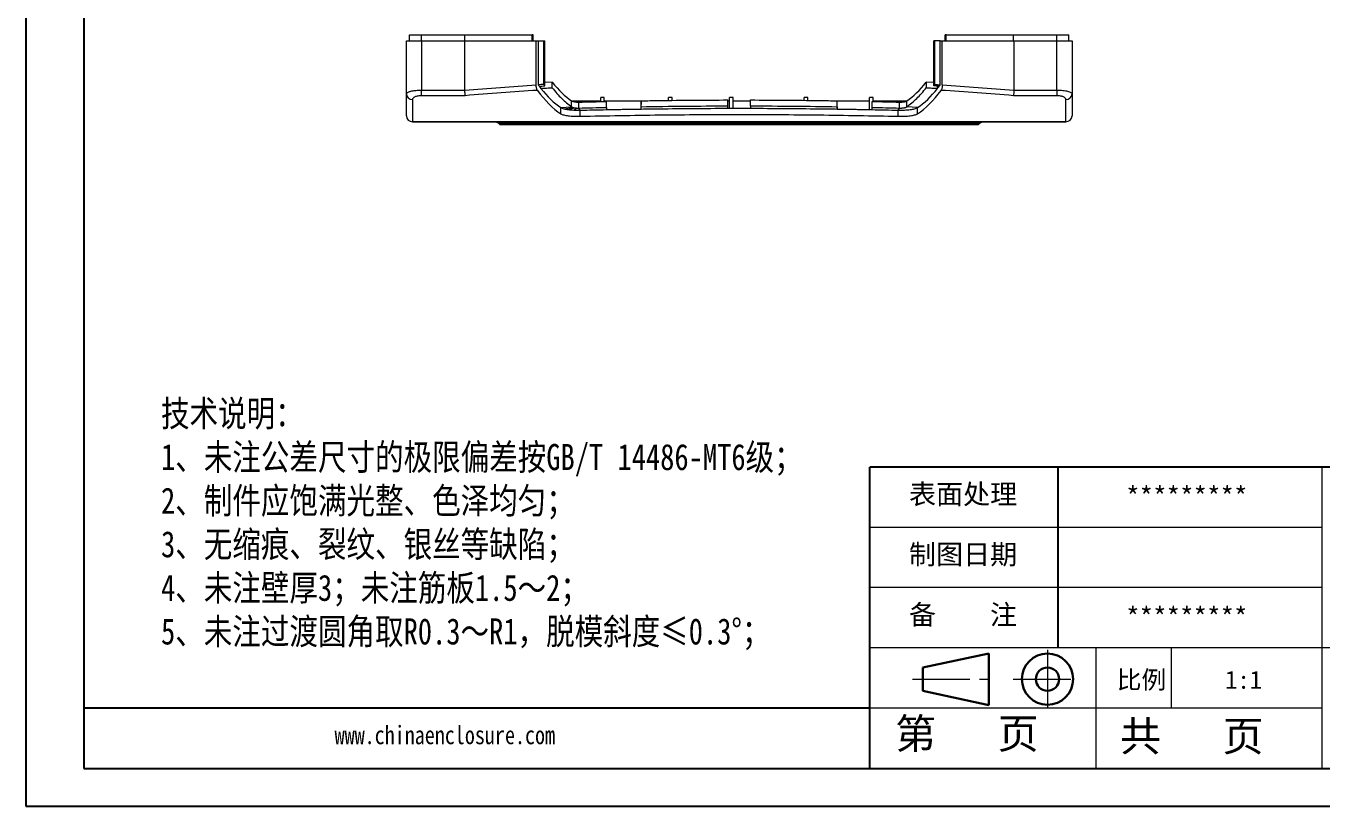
# Model space of a CAD drawing. Header units: inches. Extents: x 1230 to 3313, y 237 to 1043.
# Drawn here: x 1230.3 to 1659.7, y 519 to 777.6 of the extents above; entities that cross this region are included whole.
import ezdxf

# ---------------------------------------------------------------- set-up
doc = ezdxf.new("R2010")
doc.units = ezdxf.units.IN
doc.linetypes.add('CENTER2', pattern=[28.575, 19.05, -3.175, 3.175, -3.175])
doc.layers.add('文字', color=81, linetype='Continuous')
for name, color, linetype, lineweight in [('粗实线', 7, 'Continuous', 30), ('细实线', 3, 'Continuous', 9), ('细点划线', 2, 'CENTER2', 9)]:
    doc.layers.add(name, color=color, linetype=linetype, lineweight=lineweight)
doc.styles.get("Standard").update_dxf_attribs({"font": 'txt', "bigfont": 'gbcbig.shx'})
doc.styles.add('宋体', font='', dxfattribs={"width": 0.8, "height": 3.5})
doc.styles.get('宋体').set_extended_font_data('SimSun')

msp = doc.modelspace()

# ---------------------------------------------------------------- linework, layer by layer
for p, q in [((1230.262, 1043.188), (1230.262, 519.041)), ((1249.444, 1030.708), (1249.444, 531.52)), ((1230.262, 761.701), (1230.262, 519.041)), ((1659.563, 631.358), (1509.807, 631.358)), ((1509.807, 531.52), (1509.807, 631.358)), ((1572.205, 571.455), (1572.205, 631.358)), ((1959.076, 631.358), (1659.563, 631.358)), ((1509.807, 551.488), (1249.444, 551.488)), ((1249.444, 531.52), (1959.076, 531.52)), ((1230.262, 519.041), (1971.555, 519.041)), ((1230.262, 519.041), (1573.453, 519.041))]:
    msp.add_line(p, q)
at = {"color": 7, "linetype": 'Continuous', "lineweight": 15}
for p, q in [((1357.326, 772.595), (1357.326, 774.595)), ((1357.326, 774.595), (1361.326, 774.595)), ((1361.326, 772.595), (1361.326, 774.595)), ((1361.326, 774.595), (1375.669, 774.595)), ((1375.669, 772.595), (1375.669, 774.595)), ((1375.669, 774.595), (1397.996, 774.595)), ((1397.996, 772.595), (1397.996, 774.595)), ((1398.326, 774.595), (1397.996, 774.595)), ((1398.326, 772.595), (1398.326, 774.595)), ((1534.826, 772.595), (1534.826, 774.595)), ((1535.156, 774.595), (1534.826, 774.595)), ((1535.156, 772.595), (1535.156, 774.595)), ((1535.156, 774.595), (1557.482, 774.595)), ((1557.482, 772.595), (1557.482, 774.595)), ((1557.482, 774.595), (1571.826, 774.595)), ((1571.826, 772.595), (1571.826, 774.595)), ((1571.826, 774.595), (1575.826, 774.595)), ((1575.826, 772.595), (1575.826, 774.595)), ((1356.326, 755.071), (1356.326, 772.595)), ((1356.326, 772.595), (1361.326, 772.595)), ((1361.326, 772.595), (1361.326, 756.281)), ((1361.326, 772.595), (1375.576, 772.595)), ((1375.576, 772.595), (1375.576, 756.295)), ((1375.576, 772.595), (1399.326, 772.595)), ((1399.326, 758.009), (1399.326, 772.595)), ((1399.326, 772.595), (1399.986, 772.595)), ((1399.986, 772.595), (1399.986, 758.034)), ((1399.986, 772.595), (1401.804, 772.595)), ((1401.804, 758.15), (1401.804, 772.595)), ((1401.804, 772.595), (1402.135, 772.595)), ((1402.135, 757.701), (1402.135, 772.595)), ((1531.017, 757.701), (1531.017, 772.595)), ((1531.347, 772.595), (1531.017, 772.595)), ((1531.347, 758.15), (1531.347, 772.595)), ((1533.166, 772.595), (1531.347, 772.595)), ((1533.166, 758.034), (1533.166, 772.595)), ((1533.166, 772.595), (1533.826, 772.595)), ((1533.826, 758.009), (1533.826, 772.595)), ((1533.826, 772.595), (1557.576, 772.595)), ((1557.576, 772.595), (1557.576, 756.295)), ((1557.576, 772.595), (1571.826, 772.595)), ((1571.826, 756.281), (1571.826, 772.595)), ((1571.826, 772.595), (1576.826, 772.595)), ((1576.826, 772.595), (1576.826, 755.071)), ((1361.326, 756.281), (1375.576, 756.281)), ((1361.326, 754.437), (1361.326, 756.281)), ((1404.644, 758.9), (1402.135, 758.758)), ((1404.638, 757.07), (1404.642, 758.327)), ((1404.642, 758.327), (1404.644, 758.9)), ((1528.508, 758.9), (1528.51, 758.327)), ((1531.017, 758.758), (1528.508, 758.9)), ((1557.576, 756.281), (1571.826, 756.281)), ((1571.826, 756.281), (1571.826, 754.437)), ((1356.326, 747.795), (1356.326, 755.071)), ((1358.326, 753.205), (1358.326, 745.795)), ((1375.763, 754.437), (1361.326, 754.437)), ((1420.676, 752.595), (1411.287, 752.595)), ((1413.429, 750.341), (1413.437, 752.307)), ((1420.676, 752.477), (1420.676, 753.795)), ((1421.876, 753.795), (1420.676, 753.795)), ((1421.876, 752.505), (1421.876, 753.795)), ((1434.076, 752.595), (1421.876, 752.595)), ((1422.582, 750.56), (1422.576, 752.521)), ((1434.081, 750.784), (1434.076, 752.742)), ((1434.076, 752.742), (1434.076, 752.167)), ((1434.076, 752.183), (1434.076, 751.495)), ((1434.076, 750.02), (1434.076, 751.495)), ((1443.176, 752.862), (1443.176, 753.795)), ((1444.376, 753.795), (1443.176, 753.795)), ((1444.376, 752.878), (1444.376, 753.795)), ((1462.826, 751.061), (1462.826, 753.015)), ((1463.376, 752.595), (1462.826, 752.595)), ((1464.576, 753.795), (1463.376, 753.795)), ((1463.376, 750.261), (1463.376, 753.795)), ((1464.576, 750.261), (1464.576, 753.795)), ((1470.326, 752.595), (1464.576, 752.595)), ((1470.325, 751.061), (1470.326, 753.015)), ((1488.076, 752.887), (1488.076, 753.795)), ((1489.276, 753.795), (1488.076, 753.795)), ((1489.276, 752.871), (1489.276, 753.795)), ((1499.071, 750.784), (1499.076, 752.742)), ((1499.076, 752.167), (1499.076, 752.742)), ((1509.776, 752.595), (1499.076, 752.595)), ((1499.076, 751.495), (1499.076, 752.183)), ((1499.076, 750.02), (1499.076, 751.495)), ((1509.776, 749.84), (1509.776, 753.795)), ((1510.976, 753.795), (1509.776, 753.795)), ((1510.569, 750.56), (1510.576, 752.521)), ((1510.976, 752.512), (1510.976, 753.795)), ((1521.865, 752.595), (1510.976, 752.595)), ((1519.723, 750.341), (1519.715, 752.307)), ((1571.826, 754.437), (1557.389, 754.437)), ((1574.826, 745.795), (1574.826, 753.205)), ((1576.826, 755.071), (1576.826, 747.795)), ((1407.503, 750.487), (1411.06, 750.752)), ((1407.503, 748.437), (1407.503, 750.487)), ((1408.459, 750.101), (1411.434, 750.572)), ((1409.955, 749.823), (1411.998, 750.434)), ((1411.829, 749.67), (1412.687, 750.353)), ((1413.864, 749.649), (1413.429, 750.341)), ((1413.864, 747.614), (1413.864, 749.649)), ((1462.826, 750.261), (1462.826, 751.061)), ((1470.325, 751.061), (1470.326, 750.261)), ((1519.287, 749.649), (1519.723, 750.341)), ((1519.287, 747.614), (1519.287, 749.649)), ((1525.649, 750.487), (1522.092, 750.752)), ((1525.649, 748.437), (1525.649, 750.487)), ((1358.326, 745.795), (1574.826, 745.795)), ((1358.326, 745.795), (1358.326, 745.795)), ((1574.826, 745.795), (1358.326, 745.795)), ((1401.944, 745.209), (1386.947, 745.209)), ((1386.947, 745.209), (1387.361, 744.795)), ((1402.309, 744.795), (1387.361, 744.795)), ((1406.362, 745.209), (1401.944, 745.209)), ((1402.309, 744.795), (1401.944, 745.209)), ((1406.551, 744.795), (1402.309, 744.795)), ((1508.146, 745.209), (1406.362, 745.209)), ((1406.551, 744.795), (1406.362, 745.209)), ((1508.196, 744.795), (1406.551, 744.795)), ((1518.164, 745.209), (1508.146, 745.209)), ((1508.196, 744.795), (1508.146, 745.209)), ((1517.816, 744.795), (1508.196, 744.795)), ((1517.816, 744.795), (1518.164, 745.209)), ((1545.753, 744.795), (1517.816, 744.795)), ((1546.167, 745.209), (1518.164, 745.209)), ((1545.753, 744.795), (1546.167, 745.209)), ((1574.826, 745.795), (1574.826, 745.795))]:
    msp.add_line(p, q, dxfattribs=at)
at = {"color": 8, "linetype": 'Continuous', "lineweight": 15}
for p, q in [((1400.88, 756.854), (1400.88, 757.624)), ((1532.272, 756.854), (1532.272, 757.624))]:
    msp.add_line(p, q, dxfattribs=at)
at = {"color": 7, "linetype": 'Continuous', "lineweight": 15}
for centre, radius, start, end in [((1358.261, 755.141), 1.936, 182.05815, 271.91979), ((1574.891, 755.141), 1.936, 268.08021, 357.94185), ((1358.325, 747.795), 2, 180.01311, 270.01288), ((1358.326, 747.795), 2, 180, 270), ((1574.826, 747.795), 2, 269.98712, 359.98689), ((1574.826, 747.795), 2, 270, 0), ((1400.674, 744.127), 1.668, 40.44807, 89.25468), ((1405.565, 744.979), 0.829, 16.11124, 79.64695), ((1507.279, 745.27), 0.869, 355.93072, 37.08979), ((1519.381, 744.238), 1.557, 91.12059, 141.4184)]:
    msp.add_arc(centre, radius, start, end, dxfattribs=at)
for centre, major_axis, start_param, end_param in [((1415.829, 856.887), (0, 111.142), 2.7042782, 2.9210678), ((1417.732, 856.887), (0, 109.142), 2.7013997, 2.7111488), ((1517.323, 856.887), (0, 111.142), 3.3621175, 3.5789072), ((1515.42, 856.887), (0, 109.142), 3.5720365, 3.5817856)]:
    msp.add_ellipse(centre, major_axis=major_axis, ratio=0.3424727, start_param=start_param, end_param=end_param, dxfattribs=at)
for points, knots in [([(1356.326, 755.071), (1356.326, 755.147), (1356.358, 755.222), (1356.481, 755.37), (1356.575, 755.445), (1356.821, 755.589), (1356.972, 755.658), (1357.239, 755.756), (1357.334, 755.788), (1357.54, 755.85), (1357.65, 755.881), (1357.995, 755.967), (1358.245, 756.019), (1358.787, 756.11), (1359.082, 756.15), (1359.69, 756.214), (1360.004, 756.239), (1360.655, 756.272), (1360.99, 756.281), (1361.326, 756.281)], [0, 0, 0, 0, 0.125, 0.125, 0.25, 0.25, 0.375, 0.375, 0.4375, 0.4375, 0.5, 0.5, 0.625, 0.625, 0.75, 0.75, 0.875, 0.875, 1, 1, 1, 1]), ([(1375.576, 756.281), (1375.584, 756.083), (1375.594, 755.891), (1375.619, 755.515), (1375.634, 755.337), (1375.667, 755.012), (1375.685, 754.865), (1375.723, 754.617), (1375.743, 754.512), (1375.763, 754.437)], [0, 0, 0, 0, 0.25, 0.25, 0.5, 0.5, 0.75, 0.75, 1, 1, 1, 1]), ([(1399.709, 756.205), (1399.652, 756.282), (1399.6, 756.382), (1399.506, 756.628), (1399.464, 756.771), (1399.397, 757.088), (1399.37, 757.264), (1399.335, 757.626), (1399.326, 757.817), (1399.326, 758.009)], [0, 0, 0, 0, 0.25, 0.25, 0.5, 0.5, 0.75, 0.75, 1, 1, 1, 1]), ([(1400.316, 757.589), (1400.41, 757.465), (1400.597, 757.217), (1400.786, 756.975), (1400.88, 756.854)], [0, 0, 0, 0, 0.4981153, 1, 1, 1, 1]), ([(1400.88, 756.854), (1401.507, 756.892), (1402.759, 756.966), (1404.012, 757.036), (1404.638, 757.07)], [0, 0, 0, 0, 0.5006388, 1, 1, 1, 1]), ([(1404.638, 757.07), (1405.657, 755.76), (1406.705, 754.57), (1408.849, 752.455), (1409.946, 751.531), (1411.06, 750.752)], [0, 0, 0, 0, 0.5, 0.5, 1, 1, 1, 1]), ([(1522.092, 750.752), (1523.206, 751.531), (1524.303, 752.455), (1526.447, 754.57), (1527.495, 755.76), (1528.514, 757.07)], [0, 0, 0, 0, 0.5, 0.5, 1, 1, 1, 1]), ([(1528.514, 757.07), (1529.14, 757.036), (1530.393, 756.966), (1531.645, 756.892), (1532.272, 756.854)], [0, 0, 0, 0, 0.4993612, 1, 1, 1, 1]), ([(1532.272, 756.854), (1532.366, 756.975), (1532.555, 757.217), (1532.742, 757.465), (1532.835, 757.589)], [0, 0, 0, 0, 0.501884, 1, 1, 1, 1]), ([(1533.166, 758.034), (1533.111, 757.959), (1533.001, 757.81), (1532.891, 757.662), (1532.835, 757.589)], [0, 0, 0, 0, 0.5000739, 1, 1, 1, 1]), ([(1533.826, 758.009), (1533.826, 757.817), (1533.817, 757.63), (1533.782, 757.265), (1533.755, 757.091), (1533.688, 756.774), (1533.646, 756.629), (1533.553, 756.385), (1533.499, 756.282), (1533.443, 756.205)], [0, 0, 0, 0, 0.25, 0.25, 0.5, 0.5, 0.75, 0.75, 1, 1, 1, 1]), ([(1557.576, 756.281), (1557.568, 756.083), (1557.558, 755.891), (1557.532, 755.515), (1557.517, 755.337), (1557.485, 755.012), (1557.466, 754.865), (1557.429, 754.617), (1557.409, 754.512), (1557.389, 754.437)], [0, 0, 0, 0, 0.25, 0.25, 0.5, 0.5, 0.75, 0.75, 1, 1, 1, 1]), ([(1571.826, 756.281), (1572.161, 756.281), (1572.49, 756.272), (1573.137, 756.24), (1573.459, 756.215), (1574.067, 756.151), (1574.356, 756.111), (1574.902, 756.019), (1575.156, 755.967), (1575.614, 755.853), (1575.821, 755.79), (1576.18, 755.658), (1576.33, 755.589), (1576.575, 755.446), (1576.67, 755.371), (1576.794, 755.222), (1576.826, 755.147), (1576.826, 755.071)], [0, 0, 0, 0, 0.125, 0.125, 0.25, 0.25, 0.375, 0.375, 0.5, 0.5, 0.625, 0.625, 0.75, 0.75, 0.875, 0.875, 1, 1, 1, 1]), ([(1361.326, 754.437), (1361.118, 754.437), (1360.909, 754.428), (1360.507, 754.392), (1360.314, 754.365), (1359.943, 754.297), (1359.765, 754.254), (1359.441, 754.158), (1359.292, 754.104), (1359.021, 753.986), (1358.901, 753.922), (1358.695, 753.789), (1358.608, 753.72), (1358.397, 753.503), (1358.326, 753.355), (1358.326, 753.205)], [0, 0, 0, 0, 0.125, 0.125, 0.25, 0.25, 0.375, 0.375, 0.5, 0.5, 0.625, 0.625, 0.75, 0.75, 1, 1, 1, 1]), ([(1411.053, 752.706), (1411.14, 752.642), (1411.249, 752.589), (1411.577, 752.48), (1411.747, 752.438), (1412.196, 752.361), (1412.41, 752.335), (1412.935, 752.302), (1413.169, 752.298), (1413.437, 752.307)], [0, 0, 0, 0, 0.25, 0.25, 0.5, 0.5, 0.75, 0.75, 1, 1, 1, 1]), ([(1434.076, 752.742), (1436.052, 752.775), (1438.029, 752.806), (1447.612, 752.938), (1455.219, 753), (1462.826, 753.015)], [0.53528307, 0.53528307, 0.53528307, 0.53528307, 0.59107511, 0.59107511, 0.80579204, 0.80579204, 0.80579204, 0.80579204]), ([(1470.326, 753.015), (1477.933, 753), (1485.54, 752.938), (1495.123, 752.806), (1497.099, 752.775), (1499.076, 752.742)], [0.19420796, 0.19420796, 0.19420796, 0.19420796, 0.40892489, 0.40892489, 0.46471693, 0.46471693, 0.46471693, 0.46471693]), ([(1519.715, 752.307), (1519.976, 752.298), (1520.225, 752.302), (1520.734, 752.335), (1520.963, 752.362), (1521.29, 752.418), (1521.39, 752.439), (1521.528, 752.472), (1521.573, 752.484), (1521.66, 752.509), (1521.699, 752.521), (1521.903, 752.589), (1522.012, 752.642), (1522.098, 752.706)], [0, 0, 0, 0, 0.25, 0.25, 0.5, 0.5, 0.625, 0.625, 0.6875, 0.6875, 0.75, 0.75, 1, 1, 1, 1]), ([(1574.826, 753.205), (1574.826, 753.28), (1574.808, 753.355), (1574.737, 753.503), (1574.684, 753.577), (1574.543, 753.72), (1574.457, 753.789), (1574.249, 753.923), (1574.128, 753.987), (1573.859, 754.104), (1573.709, 754.159), (1573.381, 754.256), (1573.206, 754.297), (1572.835, 754.366), (1572.637, 754.392), (1572.238, 754.428), (1572.034, 754.437), (1571.826, 754.437)], [0, 0, 0, 0, 0.125, 0.125, 0.25, 0.25, 0.375, 0.375, 0.5, 0.5, 0.625, 0.625, 0.75, 0.75, 0.875, 0.875, 1, 1, 1, 1]), ([(1407.503, 748.437), (1407.722, 748.294), (1408.039, 748.168), (1408.879, 747.946), (1409.378, 747.856), (1410.533, 747.713), (1411.159, 747.664), (1412.501, 747.606), (1413.179, 747.599), (1413.864, 747.614)], [0, 0, 0, 0, 0.25, 0.25, 0.5, 0.5, 0.75, 0.75, 1, 1, 1, 1]), ([(1411.06, 750.752), (1411.105, 750.718), (1411.158, 750.688), (1411.28, 750.629), (1411.35, 750.601), (1411.434, 750.572)], [0, 0, 0, 0, 0.5, 0.5, 1, 1, 1, 1]), ([(1411.434, 750.572), (1411.517, 750.544), (1411.603, 750.519), (1411.787, 750.474), (1411.886, 750.453), (1411.998, 750.434)], [0, 0, 0, 0, 0.5, 0.5, 1, 1, 1, 1]), ([(1411.998, 750.434), (1412.11, 750.414), (1412.219, 750.398), (1412.444, 750.372), (1412.56, 750.361), (1412.687, 750.353)], [0, 0, 0, 0, 0.5, 0.5, 1, 1, 1, 1]), ([(1412.687, 750.353), (1412.815, 750.345), (1412.936, 750.34), (1413.177, 750.336), (1413.299, 750.337), (1413.429, 750.341)], [0, 0, 0, 0, 0.5, 0.5, 1, 1, 1, 1]), ([(1413.864, 747.614), (1422.65, 747.801), (1431.435, 747.955), (1449.005, 748.163), (1466.576, 748.272), (1484.146, 748.163), (1501.717, 747.955), (1510.502, 747.801), (1519.287, 747.614)], [0, 0, 0, 0, 0.25, 0.25, 0.5, 0.75, 0.75, 1, 1, 1, 1]), ([(1422.576, 749.826), (1423.215, 749.838), (1424.492, 749.862), (1426.409, 749.897), (1428.325, 749.93), (1430.242, 749.961), (1432.159, 749.992), (1433.437, 750.011), (1434.076, 750.02)], [0, 0, 0, 0, 0.16680642, 0.33355298, 0.50024265, 0.66687839, 0.83346318, 1, 1, 1, 1]), ([(1434.076, 750.02), (1436.124, 750.05), (1438.172, 750.077), (1447.755, 750.193), (1455.291, 750.247), (1462.826, 750.261)], [0.19171893, 0.19171893, 0.19171893, 0.19171893, 0.25, 0.25, 0.46443038, 0.46443038, 0.46443038, 0.46443038]), ([(1462.826, 750.261), (1463.451, 750.262), (1464.701, 750.263), (1466.576, 750.264), (1468.451, 750.263), (1469.701, 750.262), (1470.326, 750.261)], [0, 0, 0, 0, 0.2499979, 0.5, 0.7500021, 1, 1, 1, 1]), ([(1470.326, 750.261), (1477.861, 750.247), (1485.396, 750.193), (1494.98, 750.077), (1497.028, 750.05), (1499.076, 750.02)], [0.53557072, 0.53557072, 0.53557072, 0.53557072, 0.75, 0.75, 0.80828108, 0.80828108, 0.80828108, 0.80828108]), ([(1499.076, 750.02), (1499.715, 750.011), (1500.993, 749.992), (1502.91, 749.961), (1504.826, 749.93), (1506.743, 749.897), (1508.66, 749.862), (1509.937, 749.838), (1510.576, 749.826)], [0, 0, 0, 0, 0.16653682, 0.33312161, 0.49975735, 0.66644702, 0.83319358, 1, 1, 1, 1]), ([(1519.287, 749.649), (1519.971, 749.634), (1520.653, 749.641), (1521.994, 749.7), (1522.623, 749.751), (1523.487, 749.86), (1523.756, 749.901), (1524.13, 749.97), (1524.25, 749.995), (1524.481, 750.046), (1524.591, 750.073), (1525.113, 750.214), (1525.43, 750.342), (1525.649, 750.487)], [0, 0, 0, 0, 0.25, 0.25, 0.5, 0.5, 0.625, 0.625, 0.6875, 0.6875, 0.75, 0.75, 1, 1, 1, 1]), ([(1519.287, 747.614), (1519.972, 747.599), (1520.653, 747.606), (1521.658, 747.65), (1521.982, 747.669), (1522.607, 747.719), (1522.91, 747.749), (1523.486, 747.821), (1523.755, 747.861), (1524.254, 747.952), (1524.486, 748.003), (1525.113, 748.168), (1525.43, 748.294), (1525.649, 748.437)], [0, 0, 0, 0, 0.25, 0.25, 0.375, 0.375, 0.5, 0.5, 0.625, 0.625, 0.75, 0.75, 1, 1, 1, 1]), ([(1519.723, 750.341), (1519.851, 750.337), (1519.974, 750.336), (1520.156, 750.339), (1520.217, 750.341), (1520.34, 750.346), (1520.403, 750.349), (1520.527, 750.357), (1520.586, 750.362), (1520.704, 750.372), (1520.763, 750.379), (1520.878, 750.392), (1520.935, 750.399), (1521.047, 750.416), (1521.1, 750.424), (1521.209, 750.443), (1521.261, 750.453), (1521.36, 750.474), (1521.41, 750.485), (1521.503, 750.508), (1521.549, 750.521), (1521.615, 750.54), (1521.637, 750.546), (1521.679, 750.559), (1521.698, 750.566), (1521.803, 750.601), (1521.872, 750.629), (1521.994, 750.688), (1522.046, 750.718), (1522.092, 750.752)], [0, 0, 0, 0, 0.125, 0.125, 0.1875, 0.1875, 0.25, 0.25, 0.3125, 0.3125, 0.375, 0.375, 0.4375, 0.4375, 0.5, 0.5, 0.5625, 0.5625, 0.625, 0.625, 0.6875, 0.6875, 0.71875, 0.71875, 0.75, 0.75, 0.875, 0.875, 1, 1, 1, 1]), ([(1385.531, 745.795), (1385.664, 745.795), (1385.796, 745.781), (1386.052, 745.73), (1386.177, 745.692), (1386.419, 745.592), (1386.536, 745.53), (1386.752, 745.385), (1386.854, 745.302), (1386.947, 745.209)], [0, 0, 0, 0, 0.25, 0.25, 0.5, 0.5, 0.75, 0.75, 1, 1, 1, 1]), ([(1546.167, 745.209), (1546.261, 745.302), (1546.364, 745.386), (1546.582, 745.531), (1546.697, 745.593), (1546.94, 745.693), (1547.067, 745.731), (1547.323, 745.782), (1547.453, 745.795), (1547.585, 745.795)], [0, 0, 0, 0, 0.25, 0.25, 0.5, 0.5, 0.75, 0.75, 1, 1, 1, 1])]:
    msp.add_open_spline(points, degree=3, knots=knots, dxfattribs=at)
for points in [[(1375.576, 756.295), (1383.472, 756.919), (1391.388, 757.499), (1399.326, 758.009)], [(1375.576, 756.281), (1375.576, 756.286), (1375.576, 756.291), (1375.576, 756.295)], [(1399.709, 756.205), (1391.705, 755.679), (1383.723, 755.081), (1375.763, 754.437)], [(1401.804, 758.15), (1401.198, 758.112), (1400.592, 758.073), (1399.986, 758.034)], [(1400.316, 757.589), (1400.206, 757.736), (1400.096, 757.884), (1399.986, 758.034)], [(1400.316, 757.589), (1400.922, 757.627), (1401.528, 757.664), (1402.135, 757.701)], [(1400.88, 756.854), (1403.014, 754.136), (1405.234, 752.001), (1407.503, 750.487)], [(1404.644, 758.9), (1406.71, 756.293), (1408.858, 754.215), (1411.053, 752.706)], [(1522.098, 752.706), (1524.294, 754.215), (1526.442, 756.293), (1528.508, 758.9)], [(1525.649, 750.487), (1527.918, 752.001), (1530.138, 754.136), (1532.272, 756.854)], [(1528.51, 758.327), (1528.511, 757.908), (1528.512, 757.489), (1528.514, 757.07)], [(1532.835, 757.589), (1532.229, 757.627), (1531.623, 757.664), (1531.017, 757.701)], [(1531.347, 758.15), (1531.954, 758.112), (1532.56, 758.073), (1533.166, 758.034)], [(1557.389, 754.437), (1549.429, 755.081), (1541.447, 755.679), (1533.443, 756.205)], [(1533.826, 758.009), (1541.763, 757.499), (1549.68, 756.919), (1557.576, 756.295)], [(1557.576, 756.295), (1557.576, 756.291), (1557.576, 756.286), (1557.576, 756.281)], [(1411.06, 750.752), (1411.058, 751.403), (1411.056, 752.055), (1411.053, 752.706)], [(1413.437, 752.307), (1416.483, 752.383), (1419.529, 752.455), (1422.576, 752.521)], [(1510.576, 752.521), (1513.622, 752.455), (1516.669, 752.383), (1519.715, 752.307)], [(1522.092, 750.752), (1522.094, 751.403), (1522.096, 752.055), (1522.098, 752.706)], [(1407.503, 750.487), (1407.721, 750.342), (1408.039, 750.214), (1408.459, 750.101)], [(1408.459, 750.101), (1408.878, 749.988), (1409.377, 749.896), (1409.955, 749.823)], [(1409.955, 749.823), (1410.532, 749.75), (1411.158, 749.7), (1411.829, 749.67)], [(1411.829, 749.67), (1412.5, 749.641), (1413.18, 749.634), (1413.864, 749.649)], [(1413.429, 750.341), (1416.48, 750.419), (1419.531, 750.492), (1422.582, 750.56)], [(1413.864, 749.649), (1416.768, 749.712), (1419.672, 749.771), (1422.576, 749.826)], [(1422.582, 750.56), (1422.579, 750.315), (1422.577, 750.07), (1422.576, 749.826)], [(1434.076, 750.02), (1434.077, 750.275), (1434.078, 750.529), (1434.081, 750.784)], [(1434.081, 750.784), (1443.662, 750.946), (1453.244, 751.041), (1462.826, 751.061)], [(1470.325, 751.061), (1479.907, 751.041), (1489.489, 750.946), (1499.071, 750.784)], [(1499.071, 750.784), (1499.073, 750.529), (1499.075, 750.275), (1499.076, 750.02)], [(1510.576, 749.826), (1510.575, 750.07), (1510.573, 750.315), (1510.569, 750.56)], [(1510.57, 750.56), (1513.621, 750.492), (1516.672, 750.419), (1519.723, 750.341)], [(1510.576, 749.826), (1513.48, 749.771), (1516.384, 749.712), (1519.287, 749.649)]]:
    msp.add_open_spline(points, degree=3, dxfattribs=at)
at = {"layer": '粗实线', "color": 7}
for p, q in [((1549.27, 569.587), (1527.453, 564.963)), ((1549.27, 569.587), (1549.27, 552.489)), ((1527.453, 564.963), (1527.453, 557.247)), ((1527.453, 557.247), (1549.27, 552.489))]:
    msp.add_line(p, q, dxfattribs=at)
for radius in [8.482, 3.858]:
    msp.add_circle((1568.688, 561.105), radius, dxfattribs=at)
at = {"layer": '细实线', "color": 7}
for p, q in [((1659.563, 631.358), (1659.563, 531.52)), ((1659.563, 611.39), (1509.807, 611.39)), ((1659.563, 591.423), (1509.807, 591.423)), ((1959.076, 571.455), (1509.807, 571.455)), ((1584.685, 571.455), (1584.685, 531.52)), ((1609.644, 571.455), (1609.644, 551.488)), ((1659.563, 551.488), (1509.807, 551.488))]:
    msp.add_line(p, q, dxfattribs=at)
at = {"layer": '细点划线', "color": 7}
for p, q in [((1568.688, 570.869), (1568.688, 551.488)), ((1523.974, 561.105), (1550.941, 561.105)), ((1557.344, 561.105), (1579.267, 561.105))]:
    msp.add_line(p, q, dxfattribs=at)

# ---------------------------------------------------------------- texts
at = {"char_height": 6.56665, "width": 3732.1575, "attachment_point": 1}
for s, insert in [('{\\fSimHei|b0|i0|c134|p49;表面处理}', (1522.829, 625.691)), ('{\\fSimHei|b0|i0|c134|p49;*********}', (1594.752, 624.847)), ('{\\fSimHei|b0|i0|c134|p49;制图日期}', (1522.829, 605.724)), ('{\\fSimHei|b0|i0|c134|p49;备    注}', (1522.829, 585.756)), ('{\\fSimHei|b0|i0|c134|p49;*********}', (1594.752, 584.912))]:
    msp.add_mtext(s, dxfattribs=dict(at, insert=insert))
at = {"layer": '文字', "color": 0, "attachment_point": 1, "style": '宋体'}
for s, insert, char_height, width in [('{\\H1.111x;技术说明：\\P1、未注公差尺寸的极限偏差按GB/T 14486-MT6级；\\P2、制件应饱满光整、色泽均匀；\\P3、无缩痕、裂纹、银丝等缺陷；\\P4、未注壁厚3；未注筋板1.5～2；\\P5、未注过渡圆角取R0.3～R1，脱模斜度≤0.3%%D；}', (1275.018, 653.486), 7.7998, 284.09508), ('www.chinaenclosure.com', (1332.515, 545.645), 6.10118, 107.19189)]:
    msp.add_mtext(s, dxfattribs=dict(at, insert=insert, char_height=char_height, width=width))
at = {"layer": '细实线', "color": 7, "attachment_point": 1}
for s, insert, char_height, width in [('{\\fSimSun|b0|i0|c134|p54;比例}', (1591.673, 563.893), 5.99025, 26.29534), ('{\\fSimSun|b0|i0|c134|p54;1:1}', (1627.553, 563.893), 5.99025, 26.29534), ('{\\fSimSun|b0|i0|c134|p54;第   页}', (1518.208, 548.056), 9.98375, 74.87812), ('{\\fSimSun|b0|i0|c134|p54; 共   页}', (1585.907, 547.208), 9.98375, 74.87812)]:
    msp.add_mtext(s, dxfattribs=dict(at, insert=insert, char_height=char_height, width=width))

doc.saveas('drawing.dxf')
